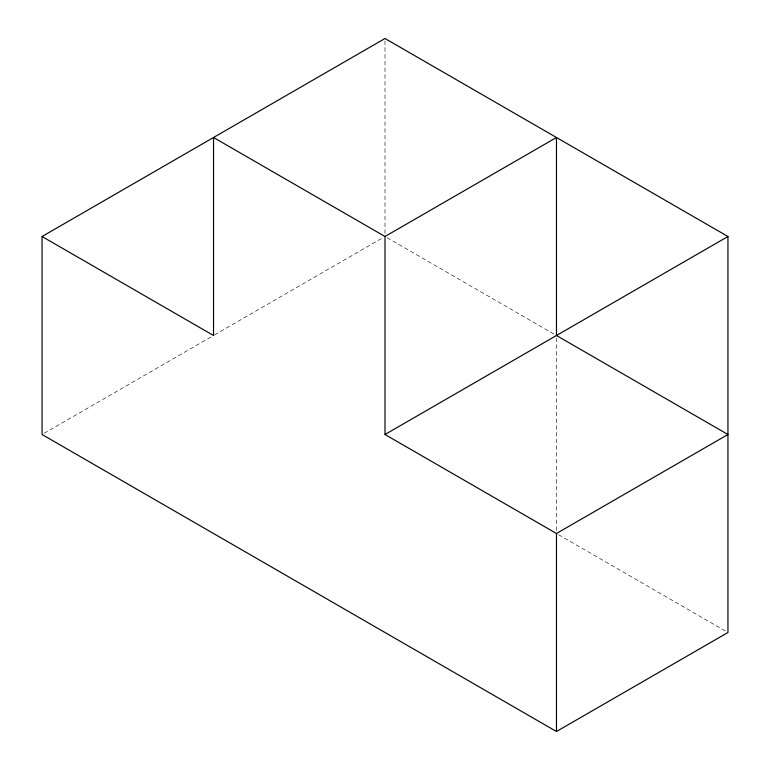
<?xml version="1.0" encoding="UTF-8"?>
<svg xmlns="http://www.w3.org/2000/svg" width="770" height="770" viewBox="0 0 770 770"><rect width="100%" height="100%" fill="white"/><g stroke="black" fill="none" stroke-linecap="round" stroke-linejoin="round"><path stroke-width="0.58" stroke-dasharray="3.85 2.89" d="M44.131 433.298L213.531 335.499M214.57 334.902L382.921 237.699M387.079 237.699L554.39 334.305M558.548 534.698L725.869 631.304M556.469 337.905L556.469 531.098M385 40.897L385 234.109"/><path stroke-width="1.16" d="M42.052 236.506L385 38.5L727.948 236.506L727.948 632.497L556.469 731.5L42.052 434.501L42.052 236.506L213.531 335.499L213.531 137.503L385 236.496L556.469 137.503L556.469 335.499L727.948 434.501L556.469 533.495L385 434.501L385 236.496M385 434.501L727.948 236.506M556.469 533.495L556.469 731.5"/></g></svg>
